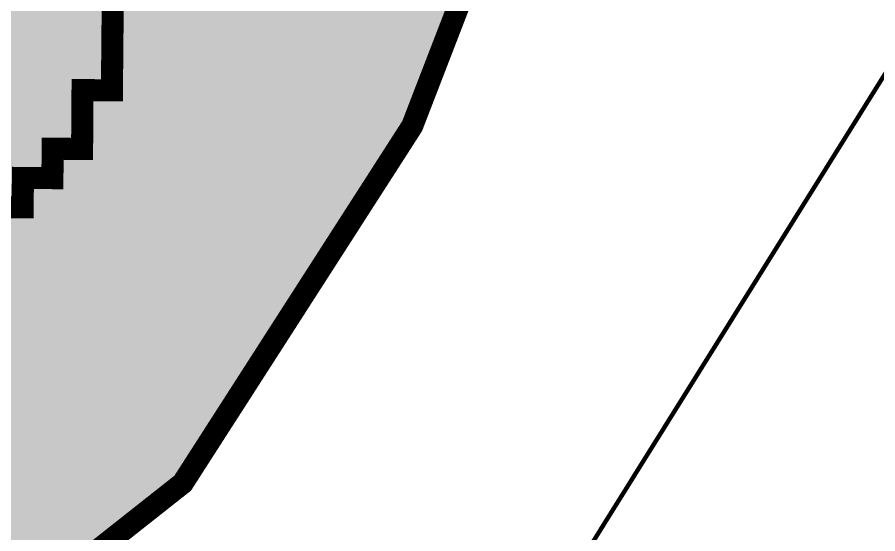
# Model space of a CAD drawing. Header units: metres. Extents: x 317370 to 326712, y 1824935 to 1838812.
# Drawn here: x 326126.9 to 326244.6, y 1829333.4 to 1829404.2 of the extents above; entities that cross this region are included whole.
import ezdxf

# ---------------------------------------------------------------- set-up
doc = ezdxf.new("R2010")
doc.units = ezdxf.units.M
doc.header["$MEASUREMENT"] = 0
for name, color, linetype in [('LOW TIDE LINE', 5, 'Continuous'), ('MANGROOVE', 112, 'Continuous'), ('SURVEY PLOT BOUNDARY', 35, 'Continuous')]:
    doc.layers.add(name, color=color, linetype=linetype)

# ---------------------------------------------------------------- blocks, each defined once
blk = doc.blocks.new('81')
at = {"layer": 'MANGROOVE'}
h = blk.add_hatch(dxfattribs=at)
h.set_pattern_fill('GRASS', color=256, scale=0.604678, angle=-0.4508)
h.set_pattern_definition([(89.54917, (306983.874, 1824194.798), (-10.7745325, 10.9454397), [2.879778, -18.840867]), (44.54917, (306983.874, 1824194.798), (-10.774532, 10.94544), [2.879778, -12.479037]), (134.54917, (306983.874, 1824194.798), (-10.94544, -10.774532), [2.879778, -12.479037])])
h.paths.add_polyline_path([(325425.55, 1829351.37), (325483.42, 1829359.8), (325499.3, 1829371.67), (325523.6, 1829380.81), (325558.06, 1829380.76), (325585.85, 1829380.1), (325623.45, 1829384.03), (325638.83, 1829387.9), (325628.67, 1829397.09), (325581.85, 1829437.23), (325562.12, 1829469.29), (325530.66, 1829511.98), (325521.52, 1829537.92), (325514.5, 1829577.75), (325521.26, 1829617.69), (325528.84, 1829647.54), (325523.44, 1829666.91), (325523.23, 1829696.69), (325535.94, 1829730.14), (325564.41, 1829755.59), (325613.78, 1829784.75), (325649.96, 1829805.79), (325706.68, 1829825.2), (325743.44, 1829834.69), (325773.7, 1829837.56), (325792.81, 1829836.08), (325814.96, 1829826.57), (325841.66, 1829800.81), (325842.83, 1829807.91), (325816.4, 1829839), (325811.71, 1829865.03), (325819.13, 1829888.43), (325833.85, 1829900.79), (325858.17, 1829909.86), (325879.23, 1829913.26), (325904.52, 1829909.5), (325917.32, 1829905.48), (325934.09, 1829906.77), (325964.02, 1829904.04), (326005.26, 1829889.46), (326055.04, 1829854.73), (326103.5, 1829805.54), (326107.63, 1829785.55), (326105.37, 1829771.32), (326108.18, 1829765.59), (326120.6, 1829758.01), (326129.41, 1829744.4), (326133.95, 1829732.25), (326134.98, 1829726.9), (326158.64, 1829729.74), (326177.83, 1829721.75), (326192.67, 1829703.81), (326204.6, 1829679.13), (326195.24, 1829622.91), (326210.07, 1829603.75), (326224.23, 1829590.82), (326234.08, 1829573.99), (326242.49, 1829554.68), (326239.49, 1829536.53), (326230.44, 1829518.79), (326219.5, 1829488.23), (326212.23, 1829470.47), (326180.91, 1829389.3), (326149.5, 1829340.38), (326127.62, 1829323.09), (326107.92, 1829311.84), (326091.13, 1829308.06), (326065.81, 1829307.54), (326045.54, 1829314.12), (326029.26, 1829329.92), (326026.29, 1829359.88), (326026.86, 1829387.31), (325965.39, 1829430.64), (325912.96, 1829474.53), (325871.74, 1829537.92), (325854.43, 1829557.65), (325825.94, 1829563.22), (325787.03, 1829556.4), (325772.27, 1829539.06), (325764.23, 1829514.54), (325761.2, 1829491.76), (325777.19, 1829358.2), (325816.22, 1829288.05), (325866.49, 1829193.36), (325878.19, 1829139.82), (325868.84, 1829040.3), (325904.23, 1829006.53), (325928.94, 1828974.98), (325938.02, 1828951.03), (325933.82, 1828919.59), (325925.46, 1828900.06), (325909.66, 1828885.58), (325888.55, 1828876.48), (325856.09, 1828874.24), (325830.87, 1828886.91), (325811.43, 1828908.08), (325802.95, 1828917.41), (325774.91, 1828934.38), (325746.9, 1828954.91), (325729.33, 1828987.12), (325721.77, 1829022.81), (325706.19, 1829087.25), (325711.16, 1829130.33), (325701.39, 1829157.84), (325667.61, 1829168.8), (325629.49, 1829173.73), (325593.24, 1829187.91), (325587.72, 1829217.68), (325580.53, 1829255.15), (325550.96, 1829258.59), (325459.07, 1829249.01), (325434.81, 1829246.7), (325407.82, 1829259.74), (325403.32, 1829277.24), (325402.48, 1829307.17), (325410.16, 1829330.99)])
at = {"layer": 'LOW TIDE LINE', "lineweight": 18, "const_width": 3.02}
blk.add_lwpolyline([(326123.57, 1829378.19), (326127.6, 1829378.16), (326127.63, 1829382.19), (326131.67, 1829382.16), (326131.7, 1829386.19), (326135.73, 1829386.16), (326135.76, 1829390.19), (326135.79, 1829394.22), (326139.82, 1829394.19), (326139.85, 1829398.22), (326139.89, 1829402.25), (326139.92, 1829406.28)], dxfattribs=at)
at = {"layer": 'MANGROOVE', "const_width": 3.02, "flags": 128}
blk.add_lwpolyline([(326177.83, 1829721.75), (326192.67, 1829703.81), (326204.6, 1829679.13), (326195.24, 1829622.91), (326210.07, 1829603.75), (326224.23, 1829590.82), (326234.08, 1829573.99), (326242.49, 1829554.68), (326239.49, 1829536.53), (326230.44, 1829518.79), (326219.5, 1829488.23), (326212.23, 1829470.47), (326180.91, 1829389.3), (326149.5, 1829340.38), (326127.62, 1829323.09), (326107.92, 1829311.84)], dxfattribs=at)
at = {"layer": 'SURVEY PLOT BOUNDARY', "lineweight": 18, "const_width": 0.605}
blk.add_lwpolyline([(326446.64, 1829452.25), (326369.96, 1829440.76), (326345.74, 1829436.92), (326185.08, 1829510.75), (326177.02, 1829510.82), (326188.83, 1829474.44), (326208.73, 1829442.03), (326236.78, 1829421.65), (326264.97, 1829417.4), (326248.72, 1829401.4), (326171.15, 1829277.03)], dxfattribs=at)
blk.add_lwpolyline([(326359.52, 1829138.47), (326319.18, 1829134.75), (326311.21, 1829146.91), (326295.18, 1829159.13), (326267.09, 1829175.48), (326235.29, 1829232.17), (326187.14, 1829260.77), (326171.15, 1829277.03), (326248.72, 1829401.4), (326264.97, 1829417.4), (326325.21, 1829388.7), (326337.14, 1829368.45), (326332.76, 1829324.13), (326324.38, 1829283.88), (326320.13, 1829255.7), (326327.94, 1829223.38), (326356.02, 1829207.03), (326343.77, 1829186.97)], close=True, dxfattribs=at)

msp = doc.modelspace()

# ---------------------------------------------------------------- block references
msp.add_blockref('81', (0, 0))

doc.saveas('drawing.dxf')
